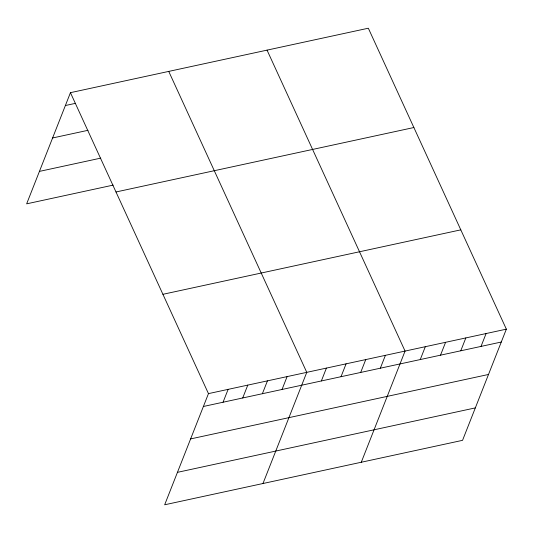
<?xml version="1.0" encoding="UTF-8"?>
<svg xmlns="http://www.w3.org/2000/svg" width="533" height="533" viewBox="0 0 533 533"><rect width="100%" height="100%" fill="white"/><g stroke="black" fill="none" stroke-linecap="round" stroke-linejoin="round"><path stroke-width="0.8" d="M70.443 92.669L208.463 393.62L164.67 504.784L462.557 440.331L506.35 329.161L368.33 28.216L70.443 92.669L26.65 203.839L113.156 185.118M223.054 402.222L228.124 389.363M242.715 397.971L247.785 385.112M262.376 393.714L267.446 380.855M282.037 389.463L287.107 376.604M262.976 483.518L306.768 372.347L168.741 71.402M321.359 380.955L326.423 368.096M341.02 376.698L346.084 363.839M360.681 372.447L365.745 359.588M380.342 368.19L385.406 355.331M361.281 462.244L405.067 351.08L267.046 50.129M420.257 359.555L425.327 346.697M440.518 355.171L445.581 342.313M460.772 350.787L465.835 337.929M481.026 346.403L486.096 333.545M65.372 105.527L75.599 103.315M52.594 137.974L87.985 130.312M39.429 171.393L100.77 158.121M115.987 191.98L413.875 127.527M162.918 294.303L460.805 229.85M208.463 393.62L506.35 329.161M203.399 406.479L501.286 342.026M190.621 438.919L488.508 374.466M177.449 472.345L475.336 407.892"/></g></svg>
